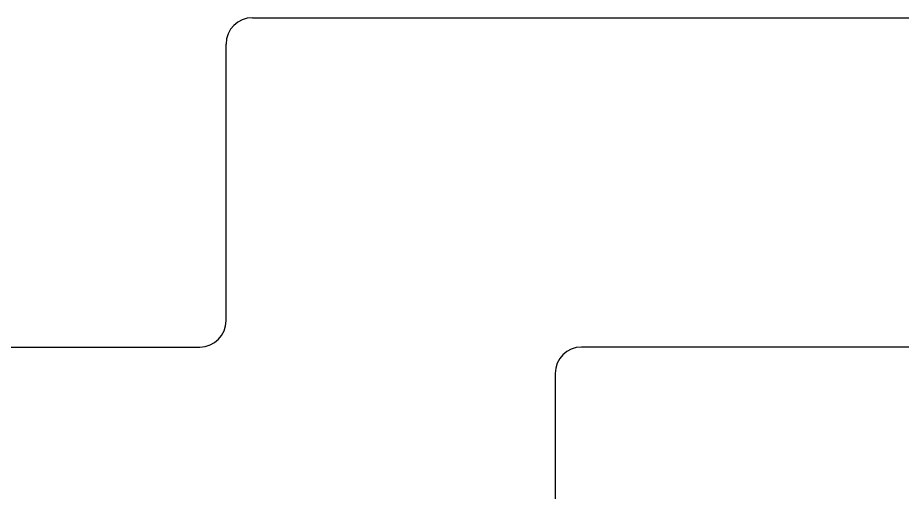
# Model space of a CAD drawing. Extents: x -82 to 113, y -82 to 93.
# Drawn here: x 25.0563 to 25.3923, y 71.4435 to 71.6236 of the extents above; entities that cross this region are included whole.
import ezdxf

# ---------------------------------------------------------------- set-up
doc = ezdxf.new("R2010")
doc.units = 0
doc.header["$MEASUREMENT"] = 0
doc.layers.get('0').update_dxf_attribs({"linetype": 'CONTINUOUS'})
doc.layers.add('VENT', color=5, linetype='CONTINUOUS')

# ---------------------------------------------------------------- blocks, each defined once
blk = doc.blocks.new('3206-1_Astragal_Component')
for p, q in [((0, -0.3976722324335313), (0, 0.3976722324335309)), ((0.125, 0.1518849425452184), (0.125, -0.2726753933770241)), ((0.1349997471213342, -0.2826753933738317), (0.8561341544862557, -0.282688232278413)), ((0.1150002525660483, -0.4076748843866043), (0.009999747121334224, -0.407672232430339)), ((0.1250000000000071, -0.5226722324303481), (0.1250000000000071, -0.4176748843834119))]:
    blk.add_line(p, q)
for centre, radius, start, end in [((0.1350000000000051, -0.272675393377024), 0.01000000000000509, 180.0000000000003, 269.9985511119429), ((0.01000000000000508, -0.3976722324335313), 0.01000000000000511, 180.0000000000003, 269.9985511119429), ((0.115000000000006, -0.4176748843834159), 0.01000000000000113, 2.289999370653473e-11, 89.99855290317255)]:
    blk.add_arc(centre, radius, start, end)
blk = doc.blocks.new('3206_Astragal_Assembly')
at = {"rotation": 90}
blk.add_blockref('3206-1_Astragal_Component', (-0.002204388723948014, -2.250000082920671), dxfattribs=at)
blk = doc.blocks.new('3200_Meeting_Stile_Assembly')
at = {"xscale": -1}
blk.add_blockref('3206_Astragal_Assembly', (-0.01562499999999966, 2.250000082920671), dxfattribs=at)

msp = doc.modelspace()

# ---------------------------------------------------------------- block references
at = {"layer": 'VENT', "xscale": -1, "rotation": 180}
msp.add_blockref('3200_Meeting_Stile_Assembly', (25.55656821522366, 71.62362920543643), dxfattribs=at)

doc.saveas('drawing.dxf')
